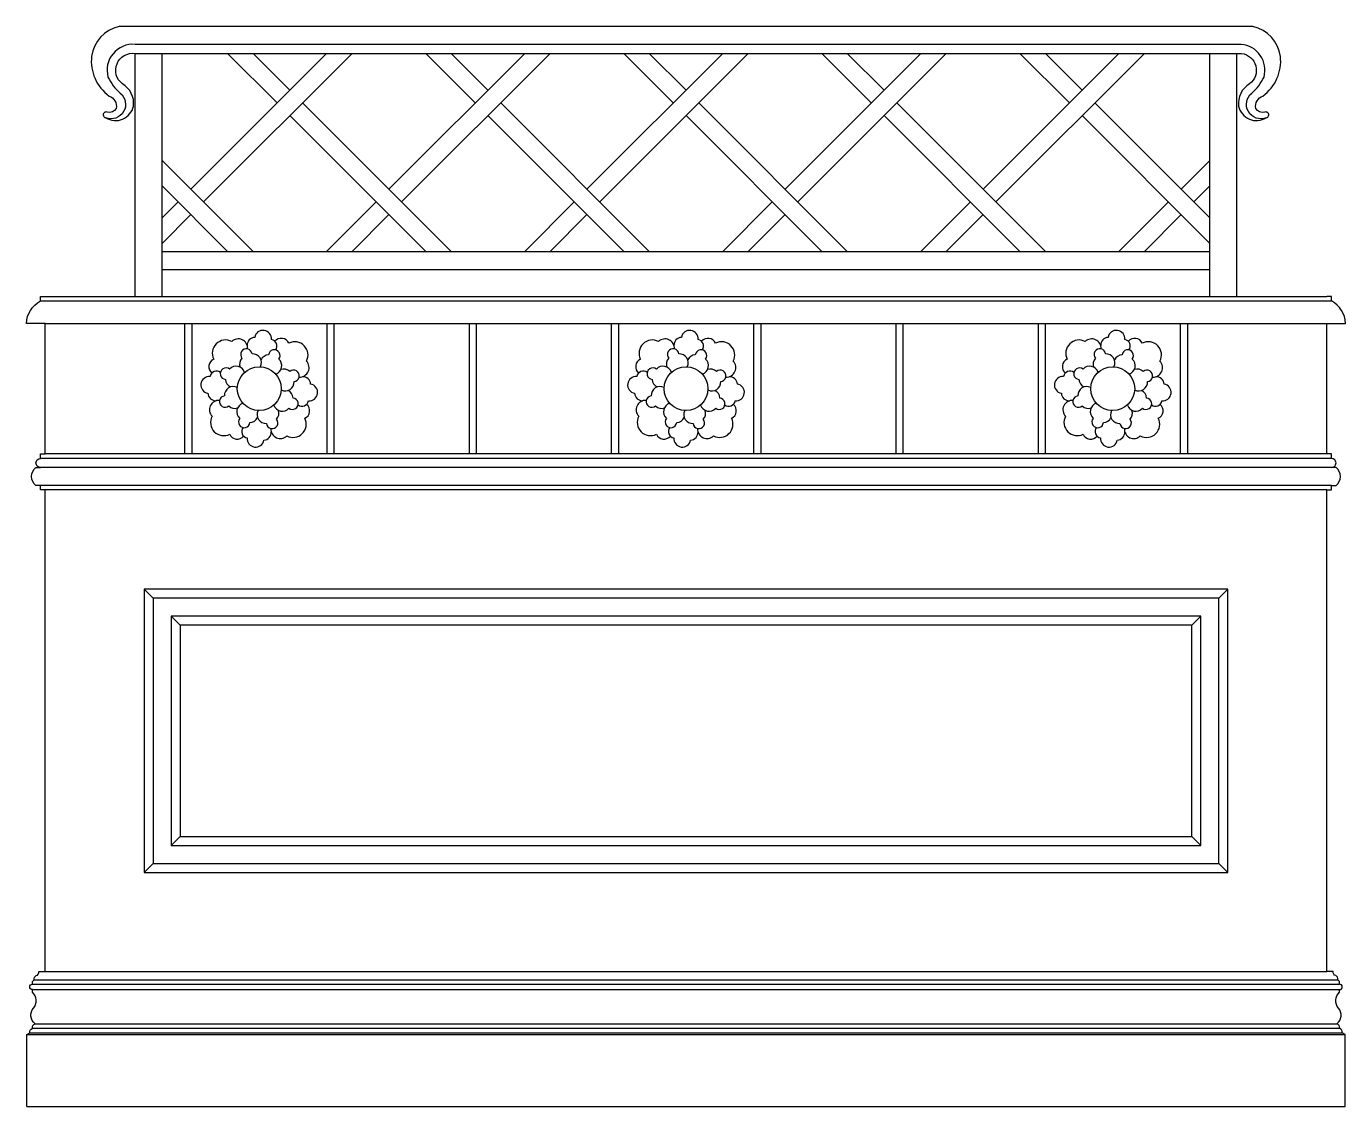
# Model space of a CAD drawing. Header units: metres. Extents: x 180 to 1645, y 328 to 1528.
import ezdxf

# ---------------------------------------------------------------- set-up
doc = ezdxf.new("R2010")
doc.units = ezdxf.units.M
for name, color, linetype in [('2', 2, 'Continuous'), ('3', 3, 'Continuous'), ('4', 4, 'Continuous'), ('7', 7, 'Continuous')]:
    doc.layers.add(name, color=color, linetype=linetype)

msp = doc.modelspace()

# ---------------------------------------------------------------- hatches: boundary and pattern name
at = {"layer": '3'}
h = msp.add_hatch(dxfattribs=at)
h.set_pattern_fill('LINE', scale=100)
h.paths.add_polyline_path([(829.26, 1197.92), (679.26, 1197.92), (679.26, 1052.92), (829.26, 1052.92)])
h.paths.add_polyline_path([(1145.26, 1197.92), (995.26, 1197.92), (995.26, 1052.92), (1145.26, 1052.92)])
h.paths.add_polyline_path([(1624.26, 1197.92), (1469.26, 1197.92), (1469.26, 1052.92), (1624.26, 1052.92)])
h.paths.add_polyline_path([(355.26, 1197.92), (200.26, 1197.92), (200.26, 1052.92), (355.26, 1052.92)])

# ---------------------------------------------------------------- linework, layer by layer
at = {"layer": '2'}
msp.add_line((180.26, 327.92), (1644.26, 327.92), dxfattribs=at)
at = {"layer": '3'}
for p, q in [((195.26, 1222.92), (1629.26, 1222.92)), ((1629.26, 1047.92), (195.26, 1047.92)), ((1629.26, 1037.92), (195.26, 1037.92)), ((1629.26, 1017.92), (195.26, 1017.92)), ((320.26, 892.92), (310.26, 902.92)), ((1504.26, 892.92), (1514.26, 902.92)), ((340.26, 872.92), (350.26, 862.92)), ((1484.26, 872.92), (1474.26, 862.92)), ((340.26, 617.92), (350.26, 627.92)), ((1484.26, 617.92), (1474.26, 627.92)), ((320.26, 597.92), (310.26, 587.92)), ((1504.26, 597.92), (1514.26, 587.92)), ((188.26, 468.92), (1636.26, 468.92)), ((186.26, 463.92), (1638.26, 463.92)), ((186.26, 457.92), (1638.26, 457.92)), ((186.26, 414.92), (1638.26, 414.92)), ((189.26, 419.92), (1635.26, 419.92)), ((183.26, 409.92), (1641.26, 409.92))]:
    msp.add_line(p, q, dxfattribs=at)
for points in [[(1556.8, 1426.42, -0.86), (1540.72, 1453.79, 0.1), (1554.3, 1471.62, 0.47), (1529.05, 1507.92), (300.26, 1507.92, 0.52), (270.23, 1471.62, 0.1), (283.8, 1453.79, -0.86), (267.72, 1426.42)], [(456.3, 1168.55, 0.56), (451.75, 1180.08, 0.96), (433.18, 1182.46, 0.42), (424.9, 1173.39)], [(930.3, 1168.55, 0.56), (925.75, 1180.08, 0.96), (907.18, 1182.46, 0.42), (898.9, 1173.39)], [(1404.3, 1168.55, 0.56), (1399.75, 1180.08, 0.96), (1381.18, 1182.46, 0.42), (1372.9, 1173.39)], [(425.34, 1169.69, 0.68), (407.62, 1177.86, 0.73), (387.68, 1158.29, 0.55), (385.62, 1142.81, 0.55)], [(482.54, 1138.34, 0.68), (490.71, 1156.06, 0.73), (471.13, 1176, 0.55), (455.66, 1178.06, 0.55)], [(899.34, 1169.69, 0.68), (881.62, 1177.86, 0.73), (861.68, 1158.29, 0.55), (859.62, 1142.81, 0.55)], [(956.54, 1138.34, 0.68), (964.71, 1156.06, 0.73), (945.13, 1176, 0.55), (929.66, 1178.06, 0.55)], [(1373.34, 1169.69, 0.68), (1355.62, 1177.86, 0.73), (1335.68, 1158.29, 0.55), (1333.62, 1142.81, 0.55)], [(1430.54, 1138.34, 0.68), (1438.71, 1156.06, 0.73), (1419.13, 1176, 0.55), (1403.66, 1178.06, 0.55)], [(439.64, 1149.74, 0.58), (430.3, 1164.06, 1.34), (419.06, 1159.25, 0.29), (417.03, 1149.43, 0.29)], [(456.44, 1141.64, 0.58), (459.96, 1158.37, 1.34), (448.61, 1162.92, 0.29), (440.23, 1157.42, 0.29)], [(913.64, 1149.74, 0.58), (904.3, 1164.06, 1.34), (893.06, 1159.25, 0.29), (891.03, 1149.43, 0.29)], [(930.44, 1141.64, 0.58), (933.96, 1158.37, 1.34), (922.61, 1162.92, 0.29), (914.23, 1157.42, 0.29)], [(1387.64, 1149.74, 0.58), (1378.3, 1164.06, 1.34), (1367.06, 1159.25, 0.29), (1365.03, 1149.43, 0.29)], [(1404.44, 1141.64, 0.58), (1407.96, 1158.37, 1.34), (1396.61, 1162.92, 0.29), (1388.23, 1157.42, 0.29)], [(395.13, 1143.46, 0.56), (383.6, 1138.91, 0.96), (381.22, 1120.33, 0.42), (390.29, 1112.06)], [(422.04, 1143.59, 0.58), (405.31, 1147.12, 1.34), (400.76, 1135.76, 0.29), (406.26, 1127.38, 0.29)], [(462.59, 1124.04, 0.58), (476.91, 1133.38, 1.34), (472.09, 1144.62, 0.29), (462.28, 1146.65, 0.29)], [(869.13, 1143.46, 0.56), (857.6, 1138.91, 0.96), (855.22, 1120.33, 0.42), (864.29, 1112.06)], [(896.04, 1143.59, 0.58), (879.31, 1147.12, 1.34), (874.76, 1135.76, 0.29), (880.26, 1127.38, 0.29)], [(936.59, 1124.04, 0.58), (950.91, 1133.38, 1.34), (946.09, 1144.62, 0.29), (936.28, 1146.65, 0.29)], [(1343.13, 1143.46, 0.56), (1331.6, 1138.91, 0.96), (1329.22, 1120.33, 0.42), (1338.29, 1112.06)], [(1370.04, 1143.59, 0.58), (1353.31, 1147.12, 1.34), (1348.76, 1135.76, 0.29), (1354.26, 1127.38, 0.29)], [(1410.59, 1124.04, 0.58), (1424.91, 1133.38, 1.34), (1420.09, 1144.62, 0.29), (1410.28, 1146.65, 0.29)], [(481.39, 1107.38, 0.56), (492.92, 1111.93, 0.96), (495.3, 1130.5, 0.42), (486.24, 1138.78)], [(955.39, 1107.38, 0.56), (966.92, 1111.93, 0.96), (969.3, 1130.5, 0.42), (960.24, 1138.78)], [(1429.39, 1107.38, 0.56), (1440.92, 1111.93, 0.96), (1443.3, 1130.5, 0.42), (1434.24, 1138.78)], [(413.94, 1126.8, 0.58), (399.62, 1117.46, 1.34), (404.43, 1106.22, 0.29), (414.25, 1104.18, 0.29)], [(454.49, 1107.24, 0.58), (471.22, 1103.72, 1.34), (475.76, 1115.08, 0.29), (470.26, 1123.45, 0.29)], [(887.94, 1126.8, 0.58), (873.62, 1117.46, 1.34), (878.43, 1106.22, 0.29), (888.25, 1104.18, 0.29)], [(928.49, 1107.24, 0.58), (945.22, 1103.72, 1.34), (949.76, 1115.08, 0.29), (944.26, 1123.45, 0.29)], [(1361.94, 1126.8, 0.58), (1347.62, 1117.46, 1.34), (1352.43, 1106.22, 0.29), (1362.25, 1104.18, 0.29)], [(1402.49, 1107.24, 0.58), (1419.22, 1103.72, 1.34), (1423.76, 1115.08, 0.29), (1418.26, 1123.45, 0.29)], [(393.99, 1112.5, 0.68), (385.82, 1094.78, 0.73), (405.39, 1074.84, 0.55), (420.87, 1072.78, 0.55)], [(420.09, 1109.19, 0.58), (416.56, 1092.46, 1.34), (427.92, 1087.92, 0.29), (436.3, 1093.42, 0.29)], [(436.88, 1101.09, 0.58), (446.22, 1086.77, 1.34), (457.47, 1091.59, 0.29), (459.5, 1101.4, 0.29)], [(451.18, 1081.14, 0.68), (468.9, 1072.97, 0.73), (488.84, 1092.55, 0.55), (490.9, 1108.02, 0.55)], [(867.99, 1112.5, 0.68), (859.82, 1094.78, 0.73), (879.39, 1074.84, 0.55), (894.87, 1072.78, 0.55)], [(894.09, 1109.19, 0.58), (890.56, 1092.46, 1.34), (901.92, 1087.92, 0.29), (910.3, 1093.42, 0.29)], [(910.88, 1101.09, 0.58), (920.22, 1086.77, 1.34), (931.47, 1091.59, 0.29), (933.5, 1101.4, 0.29)], [(925.18, 1081.14, 0.68), (942.9, 1072.97, 0.73), (962.84, 1092.55, 0.55), (964.9, 1108.02, 0.55)], [(1341.99, 1112.5, 0.68), (1333.82, 1094.78, 0.73), (1353.39, 1074.84, 0.55), (1368.87, 1072.78, 0.55)], [(1368.09, 1109.19, 0.58), (1364.56, 1092.46, 1.34), (1375.92, 1087.92, 0.29), (1384.3, 1093.42, 0.29)], [(1384.88, 1101.09, 0.58), (1394.22, 1086.77, 1.34), (1405.47, 1091.59, 0.29), (1407.5, 1101.4, 0.29)], [(1399.18, 1081.14, 0.68), (1416.9, 1072.97, 0.73), (1436.84, 1092.55, 0.55), (1438.9, 1108.02, 0.55)], [(420.22, 1082.29, 0.56), (424.77, 1070.76, 0.96), (443.35, 1068.38, 0.42), (451.62, 1077.44)], [(894.22, 1082.29, 0.56), (898.77, 1070.76, 0.96), (917.35, 1068.38, 0.42), (925.62, 1077.44)], [(1368.22, 1082.29, 0.56), (1372.77, 1070.76, 0.96), (1391.35, 1068.38, 0.42), (1399.62, 1077.44)]]:
    msp.add_lwpolyline(points, format="xyb", dxfattribs=at)
for points in [[(320.26, 892.92), (320.26, 597.92), (1504.26, 597.92), (1504.26, 892.92)], [(340.26, 872.92), (340.26, 617.92), (1484.26, 617.92), (1484.26, 872.92)]]:
    msp.add_lwpolyline(points, close=True, dxfattribs=at)
for centre in [(438.26, 1125.42), (912.26, 1125.42), (1386.26, 1125.42)]:
    msp.add_circle(centre, 24.37, dxfattribs=at)
at = {"layer": '4'}
for p, q in [((300.26, 1227.92), (300.26, 1497.92)), ((330.26, 1227.92), (330.26, 1497.92)), ((1494.26, 1227.92), (1494.26, 1497.92)), ((1524.26, 1227.92), (1524.26, 1497.92)), ((330.26, 1277.92), (1494.26, 1277.92)), ((330.26, 1257.92), (1494.26, 1257.92)), ((200.26, 1227.92), (1624.26, 1227.92)), ((200.26, 1197.92), (1624.26, 1197.92)), ((200.26, 477.92), (1624.26, 477.92))]:
    msp.add_line(p, q, dxfattribs=at)
msp.add_lwpolyline([(1529.33, 1497.92, -0.67), (1538.21, 1464.04, 0.3), (1525.98, 1439.3, 0.52), (1556.8, 1426.42, 1.12), (1555.24, 1432.64, -0.33), (1545.03, 1436.87, -0.36), (1553, 1450.54, 0.27), (1572.53, 1494.64, 0.31), (1542.03, 1527.92), (282.49, 1527.92, 0.31), (252, 1494.64, 0.27), (271.53, 1450.54, -0.36), (279.49, 1436.87, -0.33), (269.28, 1432.64, 1.12), (267.72, 1426.42, 0.52), (298.55, 1439.3, 0.3), (286.32, 1464.04, -0.77), (300.26, 1497.92)], format="xyb", close=True, dxfattribs=at)
for points in [[(180.26, 327.92), (180.26, 407.92), (183.26, 409.92, -0.32), (186.26, 414.92, -0.37), (189.26, 419.92, -0.42), (187.4, 437.32, 0.42), (186.26, 454.92), (186.26, 457.92, -1), (186.26, 463.92), (186.26, 466.92), (188.26, 468.92, -0.33), (190.46, 473.45, 0.39), (193.26, 477.92), (200.26, 477.92), (200.26, 1012.92), (195.26, 1012.92), (195.26, 1017.92), (190.26, 1017.92, -0.5), (190.26, 1037.92), (195.26, 1037.92, -1), (195.26, 1047.92), (195.26, 1052.92), (200.26, 1052.92), (200.26, 1197.92), (179.58, 1197.92, -0.26), (195.26, 1222.92), (195.26, 1227.92), (200.26, 1227.92)], [(1644.26, 327.92), (1644.26, 407.92), (1641.26, 409.92, 0.32), (1638.26, 414.92, 0.37), (1635.26, 419.92, 0.42), (1637.12, 437.32, -0.42), (1638.26, 454.92), (1638.26, 457.92, 1), (1638.26, 463.92), (1638.26, 466.92), (1636.26, 468.92, 0.33), (1634.06, 473.45, -0.39), (1631.26, 477.92), (1624.26, 477.92), (1624.26, 1012.92), (1629.26, 1012.92), (1629.26, 1017.92), (1634.26, 1017.92, 0.5), (1634.26, 1037.92), (1629.26, 1037.92, 1), (1629.26, 1047.92), (1629.26, 1052.92), (1624.26, 1052.92), (1624.26, 1197.92), (1644.94, 1197.92, 0.26), (1629.26, 1222.92), (1629.26, 1227.92), (1624.26, 1227.92)]]:
    msp.add_lwpolyline(points, format="xyb", dxfattribs=at)
msp.add_lwpolyline([(310.26, 902.92), (310.26, 587.92), (1514.26, 587.92), (1514.26, 902.92)], close=True, dxfattribs=at)
at = {"layer": '7'}
for p, q in [((513.12, 1497.92), (362.26, 1347.06)), ((541.4, 1497.92), (376.4, 1332.92)), ((403.12, 1497.92), (458.12, 1442.92)), ((431.4, 1497.92), (472.26, 1457.06)), ((733.12, 1497.92), (582.26, 1347.06)), ((761.4, 1497.92), (596.4, 1332.92)), ((623.12, 1497.92), (678.12, 1442.92)), ((651.4, 1497.92), (692.26, 1457.06)), ((953.12, 1497.92), (802.26, 1347.06)), ((981.4, 1497.92), (816.4, 1332.92)), ((843.12, 1497.92), (898.12, 1442.92)), ((871.4, 1497.92), (912.26, 1457.06)), ((1173.12, 1497.92), (1022.26, 1347.06)), ((1201.4, 1497.92), (1036.4, 1332.92)), ((1063.12, 1497.92), (1118.12, 1442.92)), ((1091.4, 1497.92), (1132.26, 1457.06)), ((1393.12, 1497.92), (1242.26, 1347.06)), ((1421.4, 1497.92), (1256.4, 1332.92)), ((1283.12, 1497.92), (1338.12, 1442.92)), ((1311.4, 1497.92), (1352.26, 1457.06)), ((486.4, 1442.92), (651.4, 1277.92)), ((706.4, 1442.92), (871.4, 1277.92)), ((926.4, 1442.92), (1091.4, 1277.92)), ((1146.4, 1442.92), (1311.4, 1277.92)), ((1366.4, 1442.92), (1494.26, 1315.06)), ((472.26, 1428.78), (623.12, 1277.92)), ((692.26, 1428.78), (843.12, 1277.92)), ((912.26, 1428.78), (1063.12, 1277.92)), ((1132.26, 1428.78), (1283.12, 1277.92)), ((1352.26, 1428.78), (1494.26, 1286.78)), ((431.4, 1277.92), (330.26, 1379.06)), ((1494.26, 1379.06), (1462.26, 1347.06)), ((403.12, 1277.92), (330.26, 1350.78)), ((1494.26, 1350.78), (1476.4, 1332.92)), ((348.12, 1332.92), (330.26, 1315.06)), ((513.12, 1277.92), (568.12, 1332.92)), ((733.12, 1277.92), (788.12, 1332.92)), ((953.12, 1277.92), (1008.12, 1332.92)), ((1173.12, 1277.92), (1228.12, 1332.92)), ((1393.12, 1277.92), (1448.12, 1332.92)), ((362.26, 1318.78), (330.26, 1286.78)), ((541.4, 1277.92), (582.26, 1318.78)), ((761.4, 1277.92), (802.26, 1318.78)), ((981.4, 1277.92), (1022.26, 1318.78)), ((1201.4, 1277.92), (1242.26, 1318.78)), ((1421.4, 1277.92), (1462.26, 1318.78)), ((355.26, 1197.92), (355.26, 1052.92)), ((363.26, 1197.92), (363.26, 1052.92)), ((513.26, 1197.92), (513.26, 1052.92)), ((521.26, 1197.92), (521.26, 1052.92)), ((671.26, 1197.92), (671.26, 1052.92)), ((679.26, 1197.92), (679.26, 1052.92)), ((829.26, 1197.92), (829.26, 1052.92)), ((837.26, 1197.92), (837.26, 1052.92)), ((987.26, 1197.92), (987.26, 1052.92)), ((995.26, 1197.92), (995.26, 1052.92)), ((1145.26, 1197.92), (1145.26, 1052.92)), ((1153.26, 1197.92), (1153.26, 1052.92)), ((1303.26, 1197.92), (1303.26, 1052.92)), ((1311.26, 1197.92), (1311.26, 1052.92)), ((1461.26, 1197.92), (1461.26, 1052.92)), ((1469.26, 1197.92), (1469.26, 1052.92)), ((1624.26, 1052.92), (200.26, 1052.92)), ((1624.26, 1012.92), (200.26, 1012.92)), ((180.26, 407.92), (1644.26, 407.92))]:
    msp.add_line(p, q, dxfattribs=at)
msp.add_lwpolyline([(350.26, 862.92), (350.26, 627.92), (1474.26, 627.92), (1474.26, 862.92)], close=True, dxfattribs=at)

doc.saveas('drawing.dxf')
